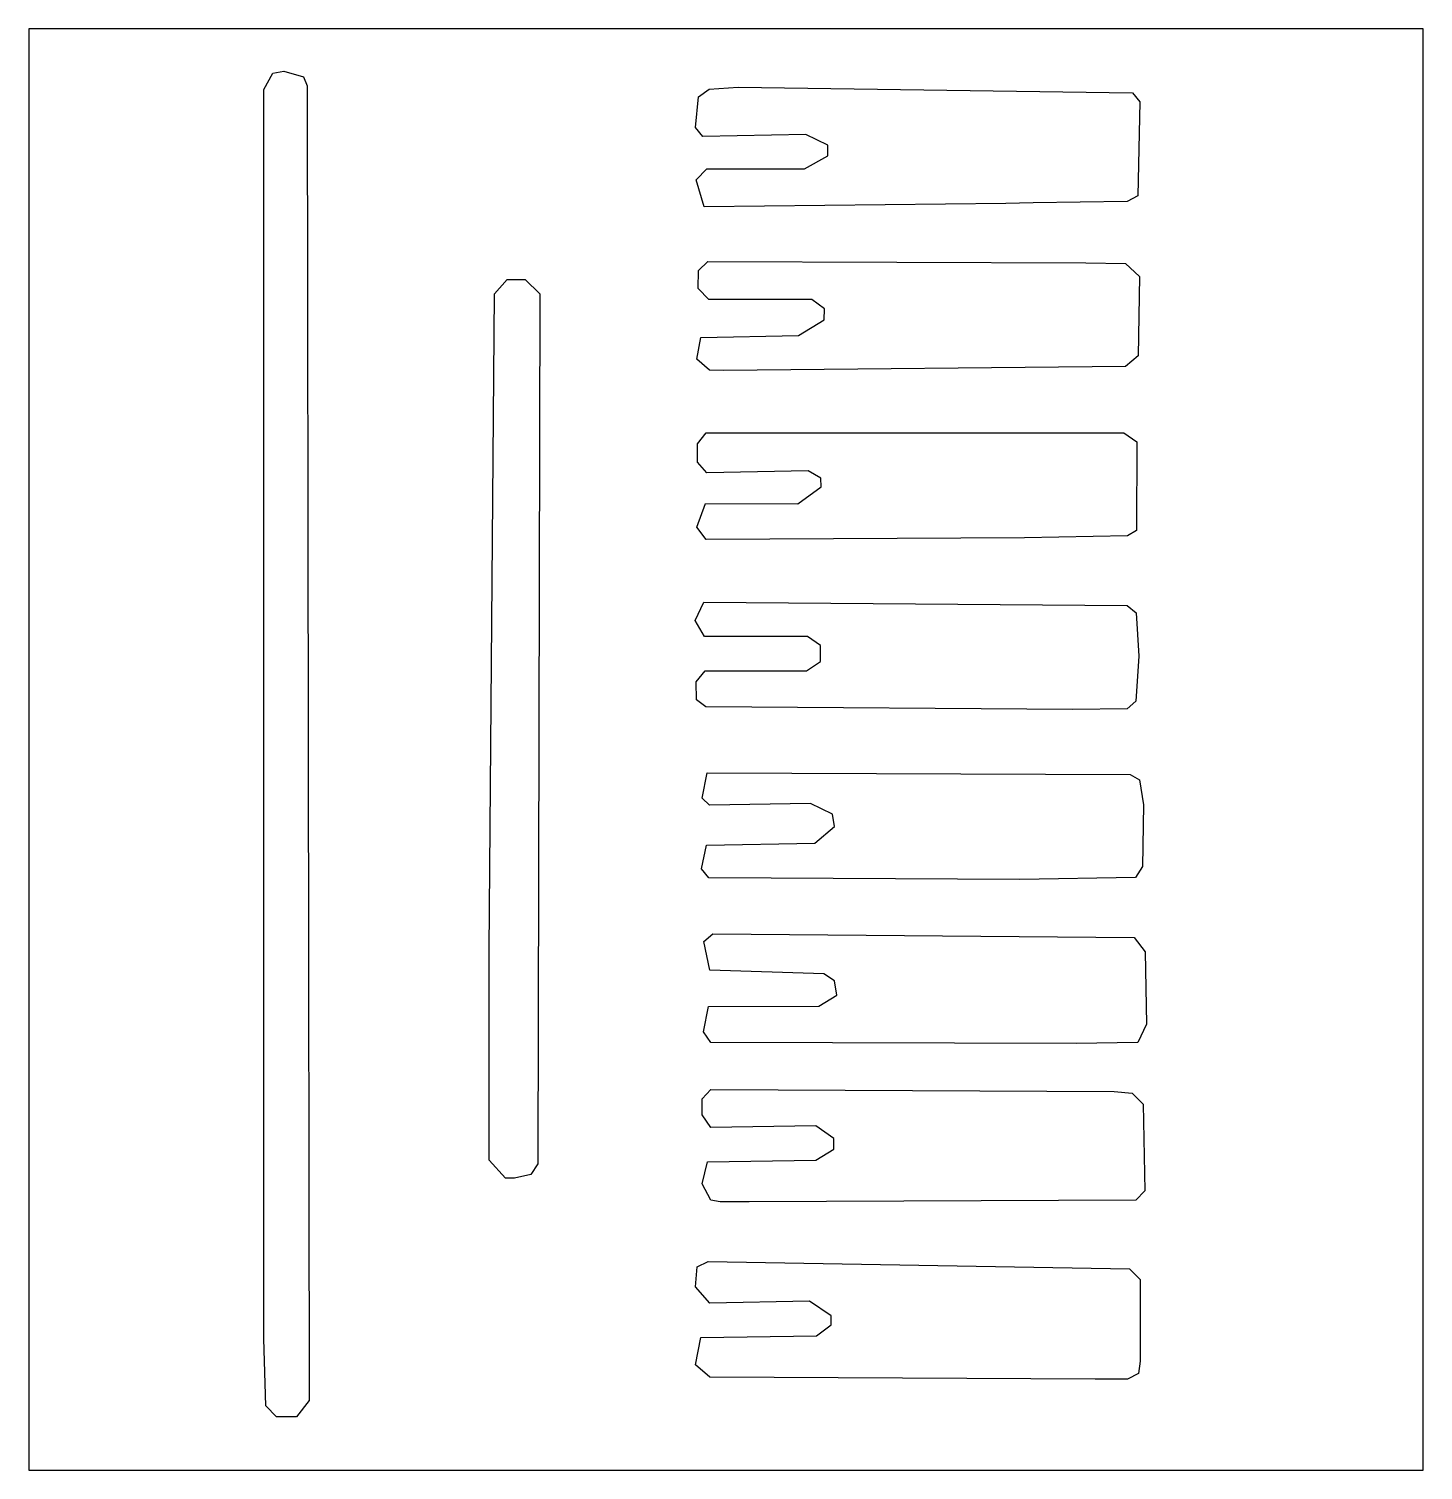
# Model space of a CAD drawing. Header units: inches. Extents: x 0 to 18.6, y 0 to 19.2.
import ezdxf

# ---------------------------------------------------------------- set-up
doc = ezdxf.new("R2010")
doc.units = ezdxf.units.IN

msp = doc.modelspace()

# ---------------------------------------------------------------- linework, layer by layer
for points in [[(0, 0), (18.625, 0), (18.625, 19.25), (0, 19.25), (0, 0)], [(3.309, 0.713), (3.164, 0.858), (3.14, 1.752), (3.14, 18.441), (3.26, 18.659), (3.405, 18.683), (3.671, 18.611), (3.719, 18.49), (3.743, 0.93), (3.574, 0.713), (3.309, 0.713)], [(13.052, 16.917), (9.019, 16.871), (8.916, 17.232), (9.058, 17.379), (10.363, 17.378), (10.674, 17.552), (10.671, 17.697), (10.379, 17.837), (9.002, 17.813), (8.904, 17.932), (8.945, 18.343), (9.088, 18.442), (9.474, 18.473), (14.742, 18.396), (14.84, 18.277), (14.814, 17.021), (14.67, 16.946), (13.414, 16.924), (13.052, 16.917)], [(9.091, 14.691), (8.925, 14.839), (8.978, 15.128), (10.283, 15.154), (10.625, 15.365), (10.627, 15.51), (10.46, 15.634), (9.083, 15.634), (8.941, 15.781), (8.945, 16.023), (9.068, 16.141), (14.117, 16.126), (14.648, 16.116), (14.838, 15.944), (14.82, 14.881), (14.648, 14.739), (9.284, 14.688), (9.091, 14.691)], [(6.366, 3.899), (6.149, 4.141), (6.149, 6.943), (6.221, 15.71), (6.39, 15.903), (6.632, 15.903), (6.825, 15.71), (6.801, 4.093), (6.704, 3.948), (6.487, 3.899), (6.366, 3.899)], [(13.3, 12.453), (9.049, 12.428), (8.925, 12.594), (9.04, 12.91), (10.272, 12.908), (10.582, 13.131), (10.58, 13.251), (10.409, 13.345), (9.057, 13.321), (8.934, 13.464), (8.93, 13.706), (9.048, 13.853), (14.628, 13.854), (14.799, 13.736), (14.796, 12.552), (14.676, 12.477), (13.758, 12.461), (13.3, 12.453)], [(13.946, 10.157), (9.041, 10.193), (8.919, 10.287), (8.915, 10.529), (9.033, 10.676), (10.386, 10.675), (10.577, 10.799), (10.573, 11.016), (10.402, 11.134), (9.025, 11.134), (8.9, 11.35), (9.017, 11.593), (14.67, 11.547), (14.793, 11.452), (14.827, 10.873), (14.789, 10.269), (14.67, 10.17), (13.946, 10.157)], [(13.239, 7.889), (9.083, 7.913), (8.985, 8.032), (9.052, 8.347), (10.501, 8.373), (10.763, 8.595), (10.735, 8.763), (10.443, 8.903), (9.091, 8.88), (8.992, 8.974), (9.059, 9.314), (14.712, 9.292), (14.834, 9.221), (14.888, 8.884), (14.878, 8.063), (14.784, 7.916), (13.239, 7.889)], [(13.992, 5.7), (9.112, 5.711), (9.013, 5.854), (9.079, 6.194), (10.553, 6.195), (10.792, 6.344), (10.764, 6.537), (10.618, 6.631), (9.095, 6.677), (9.016, 7.062), (9.135, 7.161), (14.764, 7.114), (14.913, 6.923), (14.929, 5.958), (14.813, 5.714), (13.992, 5.7)], [(9.233, 3.584), (9.112, 3.608), (8.992, 3.826), (9.064, 4.116), (10.513, 4.14), (10.755, 4.285), (10.755, 4.43), (10.513, 4.599), (9.112, 4.575), (8.992, 4.744), (8.992, 4.961), (9.112, 5.082), (14.498, 5.058), (14.74, 5.033), (14.885, 4.889), (14.909, 3.729), (14.788, 3.608), (9.62, 3.584), (9.233, 3.584)], [(14.243, 1.216), (9.098, 1.24), (8.905, 1.409), (8.977, 1.772), (10.523, 1.796), (10.716, 1.941), (10.716, 2.062), (10.426, 2.255), (9.098, 2.231), (8.905, 2.448), (8.929, 2.714), (9.074, 2.786), (14.701, 2.689), (14.846, 2.545), (14.846, 1.458), (14.822, 1.289), (14.677, 1.216), (14.243, 1.216)]]:
    msp.add_lwpolyline(points)

doc.saveas('drawing.dxf')
